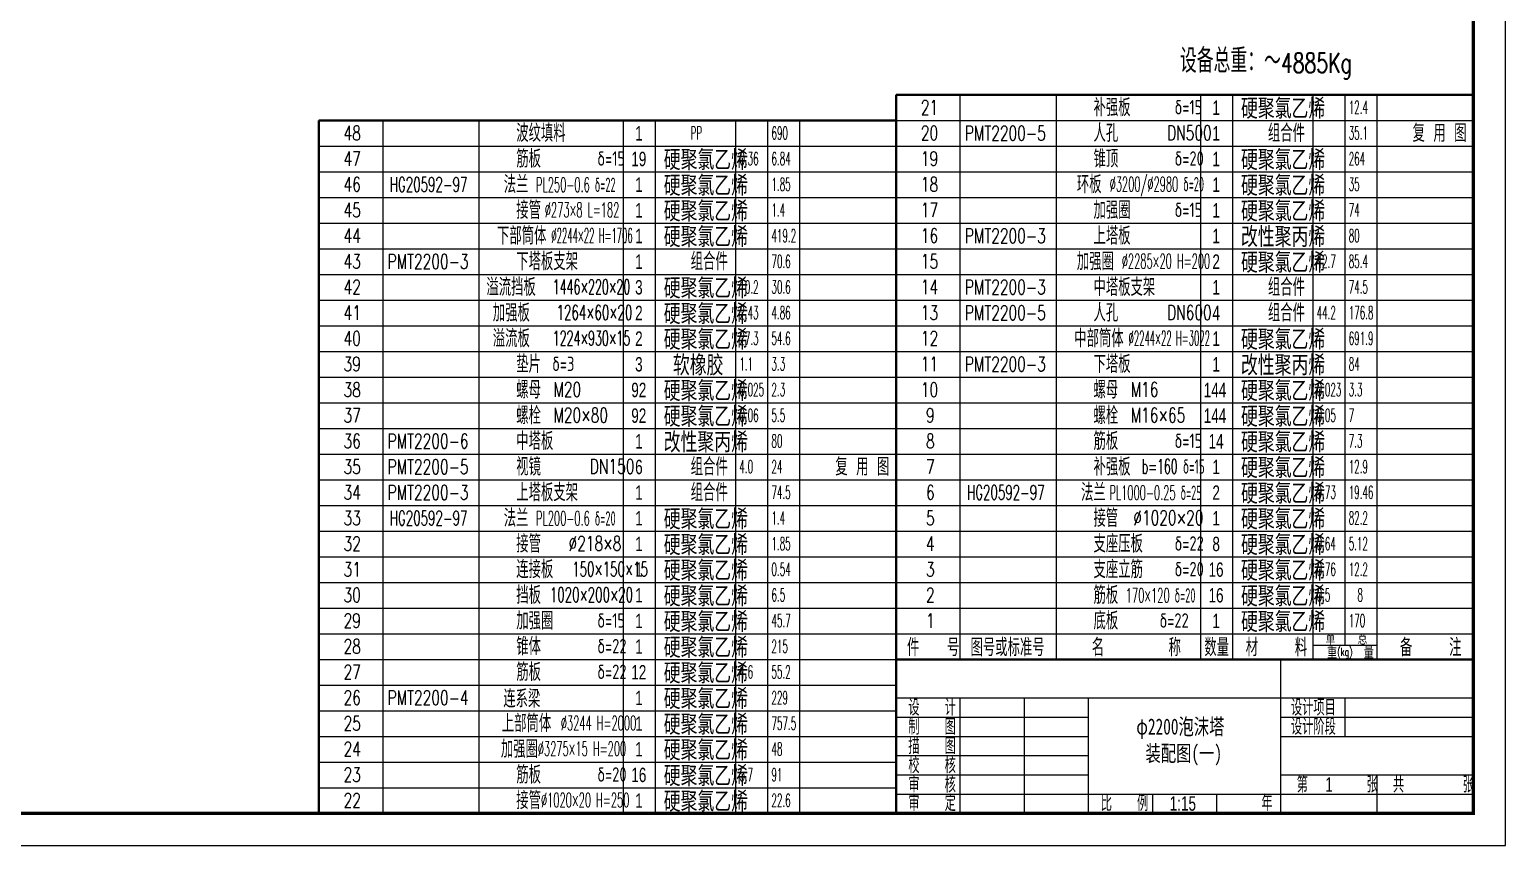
# Model space of a CAD drawing. Extents: x -29344 to 1084, y -25917 to 194.
# Drawn here: x -28963.4 to -28503.2, y -25917.3 to -25663 of the extents above; entities that cross this region are included whole.
import ezdxf

# ---------------------------------------------------------------- set-up
doc = ezdxf.new("R2010")
doc.units = 0
doc.header["$LTSCALE"] = 8
doc.header["$MEASUREMENT"] = 0
doc.layers.add('细线', color=4, linetype='CONTINUOUS', lineweight=25)
doc.layers.add('轮廓线', color=7, linetype='CONTINUOUS', lineweight=40)
doc.styles.add('HZ', font='simplex.shx', dxfattribs={"width": 0.7, "height": 5.5, "bigfont": 'hztxt.shx'})
doc.styles.get("Standard").update_dxf_attribs({"font": 'simplex.shx', "width": 0.7, "bigfont": 'hztxt.shx'})

msp = doc.modelspace()

# ---------------------------------------------------------------- linework, layer by layer
at = {"layer": '细线'}
for p, q in [((-28673.2, -25859.3), (-28673.2, -25683.3)), ((-28643.2, -25787.3), (-28643.2, -25683.3)), ((-28598.2, -25787.3), (-28598.2, -25683.3)), ((-28588.2, -25787.3), (-28588.2, -25683.3)), ((-28563.2, -25787.3), (-28563.2, -25683.3)), ((-28553.2, -25854.9), (-28553.2, -25683.3)), ((-28543.2, -25859.3), (-28543.2, -25683.3)), ((-28853.2, -25907.3), (-28853.2, -25691.3)), ((-28823.2, -25907.3), (-28823.2, -25691.3)), ((-28778.2, -25907.3), (-28778.2, -25691.3)), ((-28768.2, -25907.3), (-28768.2, -25691.3)), ((-28743.2, -25907.3), (-28743.2, -25691.3)), ((-28733.2, -25907.3), (-28733.2, -25691.3)), ((-28723.2, -25907.3), (-28723.2, -25691.3)), ((-28693.2, -25691.3), (-28513.2, -25691.3)), ((-28873.2, -25699.3), (-28693.2, -25699.3)), ((-28693.2, -25699.3), (-28513.2, -25699.3)), ((-28873.2, -25707.3), (-28693.2, -25707.3)), ((-28693.2, -25707.3), (-28513.2, -25707.3)), ((-28873.2, -25715.3), (-28693.2, -25715.3)), ((-28693.2, -25715.3), (-28513.2, -25715.3)), ((-28873.2, -25723.3), (-28693.2, -25723.3)), ((-28693.2, -25723.3), (-28513.2, -25723.3)), ((-28873.2, -25731.3), (-28693.2, -25731.3)), ((-28693.2, -25731.3), (-28513.2, -25731.3)), ((-28873.2, -25739.3), (-28693.2, -25739.3)), ((-28693.2, -25739.3), (-28513.2, -25739.3)), ((-28873.2, -25747.3), (-28693.2, -25747.3)), ((-28693.2, -25747.3), (-28513.2, -25747.3)), ((-28873.2, -25755.3), (-28693.2, -25755.3)), ((-28693.2, -25755.3), (-28513.2, -25755.3)), ((-28873.2, -25763.3), (-28693.2, -25763.3)), ((-28693.2, -25763.3), (-28513.2, -25763.3)), ((-28873.2, -25771.3), (-28693.2, -25771.3)), ((-28693.2, -25771.3), (-28513.2, -25771.3)), ((-28873.2, -25779.3), (-28693.2, -25779.3)), ((-28693.2, -25779.3), (-28513.2, -25779.3)), ((-28873.2, -25787.3), (-28693.2, -25787.3)), ((-28693.2, -25787.3), (-28513.2, -25787.3)), ((-28643.2, -25859.3), (-28643.2, -25787.3)), ((-28598.2, -25859.3), (-28598.2, -25787.3)), ((-28588.2, -25859.3), (-28588.2, -25787.3)), ((-28563.2, -25859.3), (-28563.2, -25787.3)), ((-28873.2, -25795.3), (-28693.2, -25795.3)), ((-28693.2, -25795.3), (-28513.2, -25795.3)), ((-28873.2, -25803.3), (-28693.2, -25803.3)), ((-28693.2, -25803.3), (-28513.2, -25803.3)), ((-28873.2, -25811.3), (-28693.2, -25811.3)), ((-28693.2, -25811.3), (-28513.2, -25811.3)), ((-28873.2, -25819.3), (-28693.2, -25819.3)), ((-28693.2, -25819.3), (-28513.2, -25819.3)), ((-28873.2, -25827.3), (-28693.2, -25827.3)), ((-28693.2, -25827.3), (-28513.2, -25827.3)), ((-28873.2, -25835.3), (-28693.2, -25835.3)), ((-28693.2, -25835.3), (-28513.2, -25835.3)), ((-28873.2, -25843.3), (-28693.2, -25843.3)), ((-28693.2, -25843.3), (-28513.2, -25843.3)), ((-28873.2, -25851.3), (-28693.2, -25851.3)), ((-28693.2, -25851.3), (-28513.2, -25851.3)), ((-28563.2, -25854.9), (-28543.2, -25854.9)), ((-28873.2, -25859.3), (-28693.2, -25859.3)), ((-28573.2, -25907.3), (-28573.2, -25859.3)), ((-28873.2, -25867.3), (-28693.2, -25867.3)), ((-28693.2, -25871.3), (-28513.2, -25871.3)), ((-28673.2, -25907.3), (-28673.2, -25871.3)), ((-28653.2, -25907.3), (-28653.2, -25871.3)), ((-28633.2, -25907.3), (-28633.2, -25871.3)), ((-28553.2, -25883.3), (-28553.2, -25871.3)), ((-28873.2, -25875.3), (-28693.2, -25875.3)), ((-28693.2, -25877.3), (-28633.2, -25877.3)), ((-28573.2, -25877.3), (-28513.2, -25877.3)), ((-28873.2, -25883.3), (-28693.2, -25883.3)), ((-28693.2, -25883.3), (-28633.2, -25883.3)), ((-28573.2, -25883.3), (-28513.2, -25883.3)), ((-28873.2, -25891.3), (-28693.2, -25891.3)), ((-28693.2, -25889.3), (-28633.2, -25889.3)), ((-28693.2, -25895.3), (-28633.2, -25895.3)), ((-28573.2, -25895.3), (-28513.2, -25895.3)), ((-28543.2, -25907.3), (-28543.2, -25895.3)), ((-28873.2, -25899.3), (-28693.2, -25899.3)), ((-28693.2, -25901.3), (-28513.2, -25901.3)), ((-28613.2, -25907.3), (-28613.2, -25901.3)), ((-28593.2, -25907.3), (-28593.2, -25901.3))]:
    msp.add_line(p, q, dxfattribs=at)
msp.add_lwpolyline([(-29344.2, -25917.3), (-28503.2, -25917.3), (-28503.2, -25323.3), (-29344.2, -25323.3)], close=True, dxfattribs=at)
at = {"layer": '细线', "lineweight": 90, "const_width": 1}
msp.add_lwpolyline([(-28513.2, -25907.3), (-28513.2, -25333.3), (-29319.2, -25333.3), (-29319.2, -25907.3)], close=True, dxfattribs=at)
at = {"layer": '轮廓线'}
for p, q in [((-28693.2, -25859.3), (-28693.2, -25683.3)), ((-28693.2, -25683.3), (-28513.2, -25683.3)), ((-28873.2, -25691.3), (-28693.2, -25691.3)), ((-28873.2, -25907.3), (-28873.2, -25691.3)), ((-28693.2, -25859.3), (-28513.2, -25859.3)), ((-28693.2, -25907.3), (-28693.2, -25859.3))]:
    msp.add_line(p, q, dxfattribs=at)

# ---------------------------------------------------------------- texts
at = {"layer": '细线'}
for s, height, width, p in [('21', 4.5, 0.7, (-28685.5, -25689.5)), ('     补强板', 5.5, 0.7, (-28646.01, -25689.99)), ('             δ=15', 4.5, 0.7, (-28636.89, -25689.41)), ('12.4', 4, 0.5, (-28552.09, -25689.21)), ('48', 4.5, 0.7, (-28865.5, -25697.5)), ('     波纹填料', 5.5, 0.7, (-28826.01, -25697.99)), ('PP', 4, 0.5, (-28757.3, -25697.21)), ('690', 4, 0.5, (-28732.09, -25697.21)), ('20', 4.5, 0.7, (-28685.5, -25697.5)), ('PMT2200-5', 4.5, 0.7, (-28671.79, -25697.51)), ('     人孔', 5.5, 0.7, (-28646.01, -25697.99)), ('            DN500', 4.5, 0.7, (-28636.89, -25697.41)), ('     组合件', 5.5, 0.7, (-28591.61, -25697.99)), ('35.1', 4, 0.5, (-28552.09, -25697.21)), ('     复 用 图', 5.5, 0.7, (-28546.51, -25697.99)), ('47', 4.5, 0.7, (-28865.5, -25705.5)), ('     筋板', 5.5, 0.7, (-28826.01, -25705.99)), ('             δ=15', 4.5, 0.7, (-28816.89, -25705.41)), ('0.36', 4, 0.5, (-28742.09, -25705.21)), ('6.84', 4, 0.5, (-28732.09, -25705.21)), ('19', 4.5, 0.7, (-28685.5, -25705.5)), ('     锥顶', 5.5, 0.7, (-28646.01, -25705.99)), ('             δ=20', 4.5, 0.7, (-28636.89, -25705.41)), ('264', 4, 0.5, (-28552.09, -25705.21)), ('     法兰', 5.5, 0.7, (-28829.91, -25713.99)), ('     环板', 5.5, 0.7, (-28651.21, -25713.99)), ('           %%C3200/%%C2980 δ=20', 4.5, 0.5, (-28645.09, -25713.41)), ('46', 4.5, 0.7, (-28865.5, -25713.5)), ('HG20592-97', 4.5, 0.6, (-28851.09, -25713.51)), ('         PL250-0.6 δ=22', 4.5, 0.5, (-28820.59, -25713.61)), ('1.85', 4, 0.5, (-28732.09, -25713.21)), ('18', 4.5, 0.7, (-28685.5, -25713.5)), ('35', 4, 0.5, (-28552.09, -25713.21)), ('45', 4.5, 0.7, (-28865.5, -25721.5)), ('     接管', 5.5, 0.7, (-28826.01, -25721.99)), ('       %%C273×8 L=182', 4.5, 0.5, (-28814.49, -25721.41)), ('1.4', 4, 0.5, (-28732.09, -25721.21)), ('17', 4.5, 0.7, (-28685.5, -25721.5)), ('     加强圈', 5.5, 0.7, (-28646.01, -25721.99)), ('             δ=15', 4.5, 0.7, (-28636.89, -25721.41)), ('74', 4, 0.5, (-28552.09, -25721.21)), ('44', 4.5, 0.7, (-28865.5, -25729.5)), ('     下部筒体', 5.5, 0.7, (-28832.01, -25729.99)), ('            %%C2244×22 H=1706', 4.5, 0.43, (-28818.03, -25729.41)), ('419.2', 4, 0.5, (-28732.09, -25729.21)), ('16', 4.5, 0.7, (-28685.5, -25729.5)), ('PMT2200-3', 4.5, 0.7, (-28671.79, -25729.51)), ('     上塔板', 5.5, 0.7, (-28646.01, -25729.99)), ('80', 4, 0.5, (-28552.09, -25729.21)), ('43', 4.5, 0.7, (-28865.5, -25737.5)), ('PMT2200-3', 4.5, 0.7, (-28851.79, -25737.51)), ('     下塔板支架', 5.5, 0.7, (-28826.01, -25737.99)), ('     组合件', 5.5, 0.7, (-28771.61, -25737.99)), ('70.6', 4, 0.5, (-28732.09, -25737.21)), ('15', 4.5, 0.7, (-28685.5, -25737.5)), ('     加强圈', 5.5, 0.7, (-28651.21, -25737.99)), ('           %%C2285×20 H=200', 4.5, 0.5, (-28641.29, -25737.41)), ('42.7', 4, 0.5, (-28562.09, -25737.21)), ('85.4', 4, 0.5, (-28552.09, -25737.21)), ('42', 4.5, 0.7, (-28865.5, -25745.5)), (' 溢流挡板', 5.5, 0.7, (-28823.61, -25745.99)), ('         1446×220×20', 4.5, 0.56, (-28817.19, -25745.41)), ('14', 4.5, 0.7, (-28685.5, -25745.5)), ('PMT2200-3', 4.5, 0.7, (-28671.79, -25745.51)), ('     中塔板支架', 5.5, 0.7, (-28646.01, -25745.99)), ('     组合件', 5.5, 0.7, (-28591.61, -25745.99)), ('10.2', 4, 0.5, (-28742.09, -25745.21)), ('30.6', 4, 0.5, (-28732.09, -25745.21)), ('74.5', 4, 0.5, (-28552.09, -25745.21)), ('41', 4.5, 0.7, (-28865.5, -25753.5)), (' 加强板', 5.5, 0.7, (-28821.61, -25753.99)), ('         1264×60×20', 4.5, 0.6, (-28817.19, -25753.41)), ('2.43', 4, 0.5, (-28742.09, -25753.21)), ('4.86', 4, 0.5, (-28732.09, -25753.21)), ('13', 4.5, 0.7, (-28685.5, -25753.5)), ('PMT2200-5', 4.5, 0.7, (-28671.79, -25753.51)), ('     人孔', 5.5, 0.7, (-28646.01, -25753.99)), ('            DN600', 4.5, 0.7, (-28636.89, -25753.41)), ('     组合件', 5.5, 0.7, (-28591.61, -25753.99)), ('44.2', 4, 0.5, (-28562.09, -25753.21)), ('176.8', 4, 0.5, (-28552.09, -25753.21)), ('40', 4.5, 0.7, (-28865.5, -25761.5)), (' 溢流板', 5.5, 0.7, (-28821.61, -25761.99)), ('         1224×930×15', 4.5, 0.56, (-28817.19, -25761.41)), ('27.3', 4, 0.5, (-28742.09, -25761.21)), ('54.6', 4, 0.5, (-28732.09, -25761.21)), ('12', 4.5, 0.7, (-28685.5, -25761.5)), ('     中部筒体', 5.5, 0.7, (-28652.01, -25761.99)), ('            %%C2244×22 H=3022', 4.5, 0.43, (-28638.03, -25761.41)), ('691.9', 4, 0.5, (-28552.09, -25761.21)), ('     垫片', 5.5, 0.7, (-28826.01, -25769.99)), ('     下塔板', 5.5, 0.7, (-28646.01, -25769.99)), ('39', 4.5, 0.7, (-28865.5, -25769.5)), ('       δ=3', 4.5, 0.7, (-28816.89, -25769.41)), ('1.1', 4, 0.5, (-28742.09, -25769.21)), ('3.3', 4, 0.5, (-28732.09, -25769.21)), ('11', 4.5, 0.7, (-28685.5, -25769.5)), ('PMT2200-3', 4.5, 0.7, (-28671.79, -25769.51)), ('84', 4, 0.5, (-28552.09, -25769.21)), ('38', 4.5, 0.7, (-28865.5, -25777.5)), ('     螺母 ', 5.5, 0.7, (-28826.01, -25777.99)), ('       M20', 4.5, 0.7, (-28816.49, -25777.41)), ('0.025', 4, 0.5, (-28742.09, -25777.21)), ('2.3', 4, 0.5, (-28732.09, -25777.21)), ('10', 4.5, 0.7, (-28685.5, -25777.5)), ('     螺母 ', 5.5, 0.7, (-28646.01, -25777.99)), ('       M16', 4.5, 0.7, (-28636.49, -25777.41)), ('0.023', 4, 0.5, (-28562.09, -25777.21)), ('3.3', 4, 0.5, (-28552.09, -25777.21)), ('37', 4.5, 0.7, (-28865.5, -25785.5)), ('     螺栓 ', 5.5, 0.7, (-28826.01, -25785.99)), ('       M20×80', 4.5, 0.7, (-28816.49, -25785.41)), ('0.06', 4, 0.5, (-28742.09, -25785.21)), ('5.5', 4, 0.5, (-28732.09, -25785.21)), ('9', 4.5, 0.7, (-28683.9, -25785.5)), ('     螺栓 ', 5.5, 0.7, (-28646.01, -25785.99)), ('       M16×65', 4.5, 0.7, (-28636.49, -25785.41)), ('0.05', 4, 0.5, (-28562.09, -25785.21)), ('7', 4, 0.5, (-28552.09, -25785.21)), ('36', 4.5, 0.7, (-28865.5, -25793.5)), ('PMT2200-6', 4.5, 0.7, (-28851.79, -25793.51)), ('     中塔板 ', 5.5, 0.7, (-28826.01, -25793.99)), ('80', 4, 0.5, (-28732.09, -25793.21)), ('8', 4.5, 0.7, (-28683.9, -25793.5)), ('     筋板', 5.5, 0.7, (-28646.01, -25793.99)), ('             δ=15', 4.5, 0.7, (-28636.89, -25793.41)), ('7.3', 4, 0.5, (-28552.09, -25793.21)), ('     视镜', 5.5, 0.7, (-28826.01, -25801.99)), ('     组合件', 5.5, 0.7, (-28771.61, -25801.99)), ('     复 用 图', 5.5, 0.7, (-28726.51, -25801.99)), ('     补强板', 5.5, 0.7, (-28646.01, -25801.99)), ('35', 4.5, 0.7, (-28865.5, -25801.5)), ('PMT2200-5', 4.5, 0.7, (-28851.79, -25801.51)), ('            DN150', 4.5, 0.7, (-28816.89, -25801.41)), ('4.0', 4, 0.5, (-28742.09, -25801.21)), ('24', 4, 0.5, (-28732.09, -25801.21)), ('7', 4.5, 0.7, (-28683.9, -25801.5)), ('           b=160 δ=15', 4.5, 0.55, (-28636.89, -25801.41)), ('12.9', 4, 0.5, (-28552.09, -25801.21)), ('34', 4.5, 0.7, (-28865.5, -25809.5)), ('PMT2200-3', 4.5, 0.7, (-28851.79, -25809.51)), ('     上塔板支架', 5.5, 0.7, (-28826.01, -25809.99)), ('     组合件', 5.5, 0.7, (-28771.61, -25809.99)), ('74.5', 4, 0.5, (-28732.09, -25809.21)), ('6', 4.5, 0.7, (-28683.9, -25809.5)), ('HG20592-97', 4.5, 0.6, (-28671.09, -25809.51)), ('     法兰', 5.5, 0.7, (-28649.91, -25809.99)), ('         PL1000-0.25 δ=25', 4.5, 0.5, (-28641.79, -25809.61)), ('9.73', 4, 0.5, (-28562.09, -25809.21)), ('19.46', 4, 0.5, (-28552.09, -25809.21)), ('33', 4.5, 0.7, (-28865.5, -25817.5)), ('HG20592-97', 4.5, 0.6, (-28851.09, -25817.51)), ('     法兰', 5.5, 0.7, (-28829.91, -25817.99)), ('         PL200-0.6 δ=20', 4.5, 0.5, (-28820.59, -25817.61)), ('1.4', 4, 0.5, (-28732.09, -25817.21)), ('5', 4.5, 0.7, (-28683.9, -25817.5)), ('     接管', 5.5, 0.7, (-28646.01, -25817.99)), ('       %%C1020×20 ', 4.5, 0.7, (-28635.69, -25817.41)), ('82.2', 4, 0.5, (-28552.09, -25817.21)), ('32', 4.5, 0.7, (-28865.5, -25825.5)), ('     接管', 5.5, 0.7, (-28826.01, -25825.99)), ('         %%C218×8', 4.5, 0.7, (-28816.49, -25825.41)), ('1.85', 4, 0.5, (-28732.09, -25825.21)), ('4', 4.5, 0.7, (-28683.9, -25825.5)), ('     支座压板', 5.5, 0.7, (-28646.01, -25825.99)), ('             δ=22', 4.5, 0.7, (-28636.89, -25825.41)), ('0.64', 4, 0.5, (-28562.09, -25825.21)), ('5.12', 4, 0.5, (-28552.09, -25825.21)), ('     连接板', 5.5, 0.7, (-28826.01, -25833.99)), ('     支座立筋', 5.5, 0.7, (-28646.01, -25833.99)), ('31', 4.5, 0.7, (-28865.5, -25833.5)), ('              150×150×15', 4.5, 0.6, (-28822.39, -25833.41)), ('0.54', 4, 0.5, (-28732.09, -25833.21)), ('3', 4.5, 0.7, (-28683.9, -25833.5)), ('             δ=20', 4.5, 0.7, (-28636.89, -25833.41)), ('0.76', 4, 0.5, (-28562.09, -25833.21)), ('12.2', 4, 0.5, (-28552.09, -25833.21)), ('30', 4.5, 0.7, (-28865.5, -25841.5)), ('     挡板', 5.5, 0.7, (-28826.01, -25841.99)), ('         1020×200×20', 4.5, 0.6, (-28819.29, -25841.41)), ('6.5', 4, 0.5, (-28732.09, -25841.21)), ('2', 4.5, 0.7, (-28683.9, -25841.5)), ('     筋板', 5.5, 0.7, (-28646.01, -25841.99)), ('         170×120 δ=20', 4.5, 0.5, (-28636.69, -25841.61)), ('0.5', 4, 0.5, (-28562.09, -25841.21)), ('  8', 4, 0.5, (-28552.09, -25841.21)), ('29', 4.5, 0.7, (-28865.5, -25849.5)), ('     加强圈', 5.5, 0.7, (-28826.01, -25849.99)), ('             δ=15', 4.5, 0.7, (-28816.89, -25849.41)), ('45.7', 4, 0.5, (-28732.09, -25849.21)), ('1', 4.5, 0.7, (-28683.9, -25849.5)), ('     底板', 5.5, 0.7, (-28646.01, -25849.99)), ('           δ=22', 4.5, 0.7, (-28636.89, -25849.41)), ('170', 4, 0.5, (-28552.09, -25849.21)), ('单', 3.2, 0.7, (-28559.3, -25854.7)), ('总', 3.2, 0.7, (-28549.3, -25854.7)), ('28', 4.5, 0.7, (-28865.5, -25857.5)), ('     锥体', 5.5, 0.7, (-28826.01, -25857.99)), ('             δ=22', 4.5, 0.7, (-28816.89, -25857.41)), ('215', 4, 0.5, (-28732.09, -25857.21)), ('件   号', 5.5, 0.7, (-28689.8, -25858.3)), ('图号或标准号', 5.5, 0.7, (-28670, -25858.3)), ('名       称', 5.5, 0.7, (-28632.2, -25858.3)), ('数量', 5.5, 0.7, (-28597.1, -25858.3)), ('材    料', 5.5, 0.7, (-28584.2, -25858.3)), ('重    量', 4, 0.7, (-28558.8, -25859.1)), ('(kg)', 2.5, 0.7, (-28555.66, -25858.2)), ('备    注', 5.5, 0.7, (-28536.1, -25858.3)), ('     筋板', 5.5, 0.7, (-28826.01, -25865.99)), ('27', 4.5, 0.7, (-28865.5, -25865.5)), ('             δ=22', 4.5, 0.7, (-28816.89, -25865.41)), ('4.6', 4, 0.5, (-28742.09, -25865.21)), ('55.2', 4, 0.5, (-28732.09, -25865.21)), ('26', 4.5, 0.7, (-28865.5, -25873.5)), ('PMT2200-4', 4.5, 0.7, (-28851.79, -25873.51)), ('连系梁', 5.5, 0.7, (-28815.7, -25874.3)), ('229', 4, 0.5, (-28732.09, -25873.21)), ('设   计', 5, 0.7, (-28689.4, -25876.8)), ('设计项目', 5, 0.7, (-28570.1, -25876.8)), ('25', 4.5, 0.7, (-28865.5, -25881.5)), ('     上部筒体', 5.5, 0.7, (-28830.51, -25881.99)), ('            %%C3244 H=2000', 4.5, 0.5, (-28817.89, -25881.41)), ('757.5', 4, 0.5, (-28732.09, -25881.21)), ('制   图', 5, 0.7, (-28689.4, -25882.8)), ('设计阶段', 5, 0.7, (-28570.1, -25882.8)), ('描   图', 5, 0.7, (-28689.4, -25888.8)), ('24', 4.5, 0.7, (-28865.5, -25889.5)), ('     加强圈', 5.5, 0.7, (-28830.81, -25889.99)), ('       %%C3275×15 H=200', 4.5, 0.5, (-28816.69, -25889.41)), ('48', 4, 0.5, (-28732.09, -25889.21)), ('     筋板', 5.5, 0.7, (-28826.01, -25897.99)), ('             δ=20', 4.5, 0.7, (-28816.89, -25897.41)), ('校   核', 5, 0.7, (-28689.4, -25894.8)), ('23', 4.5, 0.7, (-28865.5, -25897.5)), ('5.7', 4, 0.5, (-28742.09, -25897.21)), ('91', 4, 0.5, (-28732.09, -25897.21)), ('审   核', 5, 0.7, (-28689.4, -25900.8)), ('第       张', 5, 0.7, (-28568.3, -25900.8)), ('共       张', 5, 0.7, (-28538.3, -25900.8)), ('22', 4.5, 0.7, (-28865.5, -25905.5)), ('     接管', 5.5, 0.7, (-28826.01, -25905.99)), ('       %%C1020×20 H=250', 4.5, 0.5, (-28815.69, -25905.41)), ('22.6', 4, 0.5, (-28732.09, -25905.21)), ('审   定', 5, 0.7, (-28689.4, -25906.6)), ('比   例', 5, 0.7, (-28629.4, -25906.6)), ('年', 5, 0.7, (-28579.3, -25906.6))]:
    msp.add_text(s, height=height, dxfattribs=dict(at, width=width)).set_placement(p)
at = {"layer": '细线', "insert": (-28604.72, -25668.92), "char_height": 7.5, "attachment_point": 1, "style": 'HZ'}
msp.add_mtext('设备总重：～{\\H0.8182x;4885Kg}', dxfattribs=at)
at = {"layer": '细线', "attachment_point": 1}
for s, insert, char_height, width in [('{\\f??|b0|i0|c134|p54;1}', (-28594.59, -25685.06), 4.5, 6.3), ('{\\f??|b0|i0|c134|p54;硬聚氯乙烯}', (-28585.68, -25684.67), 5.5, 25.7), ('{\\f??|b0|i0|c134|p54;1}', (-28774.59, -25693.06), 4.5, 6.3), ('{\\f??|b0|i0|c134|p54;1}', (-28594.59, -25693.06), 4.5, 6.3), ('{\\f??|b0|i0|c134|p54;19}', (-28775.79, -25701.06), 4.5, 6.3), ('{\\f??|b0|i0|c134|p54;硬聚氯乙烯}', (-28765.68, -25700.67), 5.5, 25.7), ('{\\f??|b0|i0|c134|p54;1}', (-28594.59, -25701.06), 4.5, 6.3), ('{\\f??|b0|i0|c134|p54;硬聚氯乙烯}', (-28585.68, -25700.67), 5.5, 25.7), ('{\\f??|b0|i0|c134|p54;硬聚氯乙烯}', (-28765.68, -25708.67), 5.5, 25.7), ('{\\f??|b0|i0|c134|p54;硬聚氯乙烯}', (-28585.68, -25708.67), 5.5, 25.7), ('{\\f??|b0|i0|c134|p54;1}', (-28774.59, -25709.06), 4.5, 6.3), ('{\\f??|b0|i0|c134|p54;1}', (-28594.59, -25709.06), 4.5, 6.3), ('{\\f??|b0|i0|c134|p54;1}', (-28774.59, -25717.06), 4.5, 6.3), ('{\\f??|b0|i0|c134|p54;硬聚氯乙烯}', (-28765.68, -25716.67), 5.5, 25.7), ('{\\f??|b0|i0|c134|p54;1}', (-28594.59, -25717.06), 4.5, 6.3), ('{\\f??|b0|i0|c134|p54;硬聚氯乙烯}', (-28585.68, -25716.67), 5.5, 25.7), ('{\\f??|b0|i0|c134|p54;1}', (-28774.59, -25725.06), 4.5, 6.3), ('{\\f??|b0|i0|c134|p54;硬聚氯乙烯}', (-28765.68, -25724.67), 5.5, 25.7), ('{\\f??|b0|i0|c134|p54;1}', (-28594.59, -25725.06), 4.5, 6.3), ('{\\f??|b0|i0|c134|p54;改性聚丙烯}', (-28585.68, -25724.67), 5.5, 25.7), ('{\\f??|b0|i0|c134|p54;1}', (-28774.59, -25733.06), 4.5, 6.3), ('{\\f??|b0|i0|c134|p54;2}', (-28594.59, -25733.06), 4.5, 6.3), ('{\\f??|b0|i0|c134|p54;硬聚氯乙烯}', (-28585.68, -25732.67), 5.5, 25.7), ('{\\f??|b0|i0|c134|p54;3}', (-28774.59, -25741.06), 4.5, 6.3), ('{\\f??|b0|i0|c134|p54;硬聚氯乙烯}', (-28765.68, -25740.67), 5.5, 25.7), ('{\\f??|b0|i0|c134|p54;1}', (-28594.59, -25741.06), 4.5, 6.3), ('{\\f??|b0|i0|c134|p54;2}', (-28774.59, -25749.06), 4.5, 6.3), ('{\\f??|b0|i0|c134|p54;硬聚氯乙烯}', (-28765.68, -25748.67), 5.5, 25.7), ('{\\f??|b0|i0|c134|p54;4}', (-28594.59, -25749.06), 4.5, 6.3), ('{\\f??|b0|i0|c134|p54;2}', (-28774.59, -25757.06), 4.5, 6.3), ('{\\f??|b0|i0|c134|p54;硬聚氯乙烯}', (-28765.68, -25756.67), 5.5, 25.7), ('{\\f??|b0|i0|c134|p54;1}', (-28594.59, -25757.06), 4.5, 6.3), ('{\\f??|b0|i0|c134|p54;硬聚氯乙烯}', (-28585.68, -25756.67), 5.5, 25.7), ('{\\f??|b0|i0|c134|p54;  软橡胶}', (-28765.68, -25764.67), 5.5, 25.7), ('{\\f??|b0|i0|c134|p54;改性聚丙烯}', (-28585.68, -25764.67), 5.5, 25.7), ('{\\f??|b0|i0|c134|p54;3}', (-28774.59, -25765.06), 4.5, 6.3), ('{\\f??|b0|i0|c134|p54;1}', (-28594.59, -25765.06), 4.5, 6.3), ('{\\f??|b0|i0|c134|p54;92}', (-28775.79, -25773.06), 4.5, 6.3), ('{\\f??|b0|i0|c134|p54;硬聚氯乙烯}', (-28765.68, -25772.67), 5.5, 25.7), ('{\\f??|b0|i0|c134|p54;144}', (-28597.29, -25773.06), 4.5, 6.3), ('{\\f??|b0|i0|c134|p54;硬聚氯乙烯}', (-28585.68, -25772.67), 5.5, 25.7), ('{\\f??|b0|i0|c134|p54;92}', (-28775.79, -25781.06), 4.5, 6.3), ('{\\f??|b0|i0|c134|p54;硬聚氯乙烯}', (-28765.68, -25780.67), 5.5, 25.7), ('{\\f??|b0|i0|c134|p54;144}', (-28597.29, -25781.06), 4.5, 6.3), ('{\\f??|b0|i0|c134|p54;硬聚氯乙烯}', (-28585.68, -25780.67), 5.5, 25.7), ('{\\f??|b0|i0|c134|p54;1}', (-28774.59, -25789.06), 4.5, 6.3), ('{\\f??|b0|i0|c134|p54;改性聚丙烯}', (-28765.68, -25788.67), 5.5, 25.7), ('{\\f??|b0|i0|c134|p54;14}', (-28595.79, -25789.06), 4.5, 6.3), ('{\\f??|b0|i0|c134|p54;硬聚氯乙烯}', (-28585.68, -25788.67), 5.5, 25.7), ('{\\f??|b0|i0|c134|p54;硬聚氯乙烯}', (-28585.68, -25796.67), 5.5, 25.7), ('{\\f??|b0|i0|c134|p54;6}', (-28774.59, -25797.06), 4.5, 6.3), ('{\\f??|b0|i0|c134|p54;1}', (-28594.59, -25797.06), 4.5, 6.3), ('{\\f??|b0|i0|c134|p54;1}', (-28774.59, -25805.06), 4.5, 6.3), ('{\\f??|b0|i0|c134|p54;2}', (-28594.59, -25805.06), 4.5, 6.3), ('{\\f??|b0|i0|c134|p54;硬聚氯乙烯}', (-28585.68, -25804.67), 5.5, 25.7), ('{\\f??|b0|i0|c134|p54;1}', (-28774.59, -25813.06), 4.5, 6.3), ('{\\f??|b0|i0|c134|p54;硬聚氯乙烯}', (-28765.68, -25812.67), 5.5, 25.7), ('{\\f??|b0|i0|c134|p54;1}', (-28594.59, -25813.06), 4.5, 6.3), ('{\\f??|b0|i0|c134|p54;硬聚氯乙烯}', (-28585.68, -25812.67), 5.5, 25.7), ('{\\f??|b0|i0|c134|p54;1}', (-28774.59, -25821.06), 4.5, 6.3), ('{\\f??|b0|i0|c134|p54;硬聚氯乙烯}', (-28765.68, -25820.67), 5.5, 25.7), ('{\\f??|b0|i0|c134|p54;8}', (-28594.59, -25821.06), 4.5, 6.3), ('{\\f??|b0|i0|c134|p54;硬聚氯乙烯}', (-28585.68, -25820.67), 5.5, 25.7), ('{\\f??|b0|i0|c134|p54;硬聚氯乙烯}', (-28765.68, -25828.67), 5.5, 25.7), ('{\\f??|b0|i0|c134|p54;硬聚氯乙烯}', (-28585.68, -25828.67), 5.5, 25.7), ('{\\f??|b0|i0|c134|p54;1}', (-28774.59, -25829.06), 4.5, 6.3), ('{\\f??|b0|i0|c134|p54;16}', (-28595.79, -25829.06), 4.5, 6.3), ('{\\f??|b0|i0|c134|p54;1}', (-28774.59, -25837.06), 4.5, 6.3), ('{\\f??|b0|i0|c134|p54;硬聚氯乙烯}', (-28765.68, -25836.67), 5.5, 25.7), ('{\\f??|b0|i0|c134|p54;16}', (-28595.79, -25837.06), 4.5, 6.3), ('{\\f??|b0|i0|c134|p54;硬聚氯乙烯}', (-28585.68, -25836.67), 5.5, 25.7), ('{\\f??|b0|i0|c134|p54;1}', (-28774.59, -25845.06), 4.5, 6.3), ('{\\f??|b0|i0|c134|p54;硬聚氯乙烯}', (-28765.68, -25844.67), 5.5, 25.7), ('{\\f??|b0|i0|c134|p54;1}', (-28594.59, -25845.06), 4.5, 6.3), ('{\\f??|b0|i0|c134|p54;硬聚氯乙烯}', (-28585.68, -25844.67), 5.5, 25.7), ('{\\f??|b0|i0|c134|p54;1}', (-28774.59, -25853.06), 4.5, 6.3), ('{\\f??|b0|i0|c134|p54;硬聚氯乙烯}', (-28765.68, -25852.67), 5.5, 25.7), ('{\\f??|b0|i0|c134|p54;硬聚氯乙烯}', (-28765.68, -25860.67), 5.5, 25.7), ('{\\f??|b0|i0|c134|p54;12}', (-28775.79, -25861.06), 4.5, 6.3), ('{\\f??|b0|i0|c134|p54;1}', (-28774.59, -25869.06), 4.5, 6.3), ('{\\f??|b0|i0|c134|p54;硬聚氯乙烯}', (-28765.68, -25868.67), 5.5, 25.7), ('{\\f??|b0|i0|c134|p54;1}', (-28774.59, -25877.06), 4.5, 6.3), ('{\\f??|b0|i0|c134|p54;硬聚氯乙烯}', (-28765.68, -25876.67), 5.5, 25.7), ('{\\f??|b0|i0|c134|p54;1}', (-28774.59, -25885.06), 4.5, 6.3), ('{\\f??|b0|i0|c134|p54;硬聚氯乙烯}', (-28765.68, -25884.67), 5.5, 25.7), ('{\\f??|b0|i0|c134|p54;硬聚氯乙烯}', (-28765.68, -25892.67), 5.5, 25.7), ('{\\f??|b0|i0|c134|p54;16}', (-28775.79, -25893.06), 4.5, 6.3), ('{\\f??|b0|i0|c134|p54;1}', (-28559.39, -25896.06), 4.5, 6.3), ('{\\f??|b0|i0|c134|p54;1}', (-28774.59, -25901.06), 4.5, 6.3), ('{\\f??|b0|i0|c134|p54;硬聚氯乙烯}', (-28765.68, -25900.67), 5.5, 25.7), ('{\\f??|b0|i0|c134|p54;1:15}', (-28607.89, -25901.96), 4.5, 6.3)]:
    msp.add_mtext(s, dxfattribs=dict(at, insert=insert, char_height=char_height, width=width))
at = {"layer": '轮廓线', "insert": (-28620.21, -25877.73), "char_height": 4, "attachment_point": 1}
msp.add_mtext('{\\f宋体|b0|i0|c134|p2; \\H1.25x;φ2200泡沫塔\\P\\f宋体|b0|i0|c134|p54;  装配图(一)}', dxfattribs=at)

doc.saveas('drawing.dxf')
